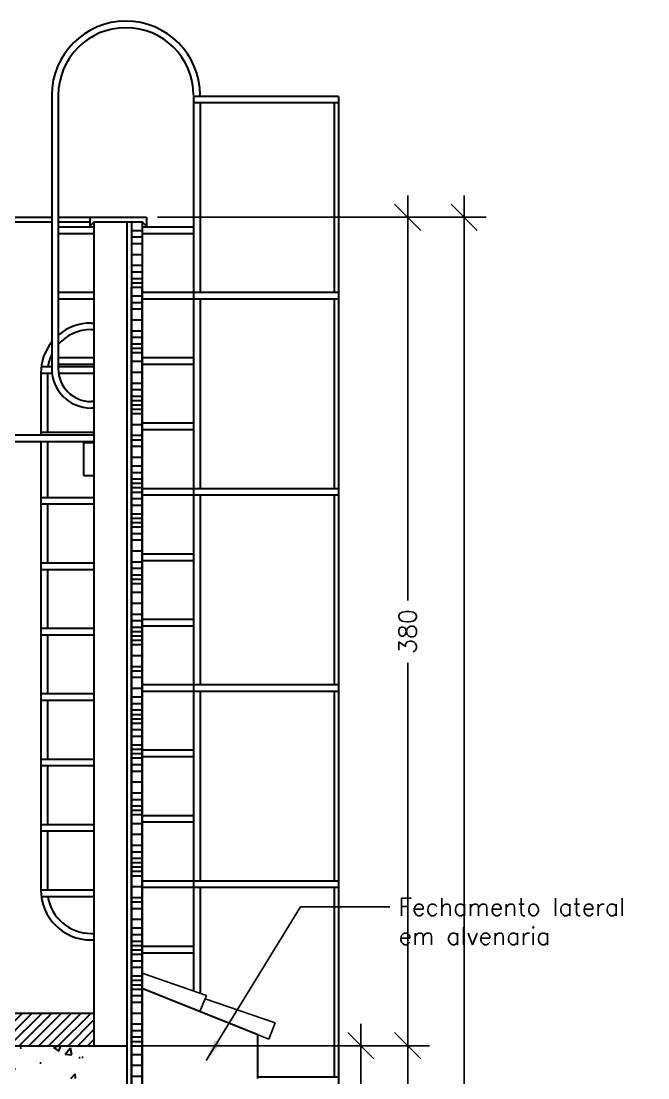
# Model space of a CAD drawing. Header units: millimetres. Extents: x -4228 to 27092, y -6721 to 984.
# Drawn here: x 8804.1 to 9091.4, y -5961.7 to -5477 of the extents above; entities that cross this region are included whole.
import ezdxf

# ---------------------------------------------------------------- set-up
doc = ezdxf.new("R2010")
doc.units = ezdxf.units.MM
doc.header["$LTSCALE"] = 50
doc.layers.get('0').update_dxf_attribs({"lineweight": 0})
for name, color, linetype in [('cota', 1, 'Continuous'), ('estruturametalica', 2, 'Continuous'), ('HACHURA', 2, 'Continuous'), ('PAREDE2', 4, 'Continuous'), ('PAREDES', 6, 'Continuous'), ('PAREDES3', 2, 'Continuous'), ('pedras', 2, 'Continuous'), ('PENA01', 3, 'Continuous'), ('PENA_01', 3, 'Continuous'), ('QLEADER', 7, 'Continuous'), ('telhas', 3, 'Continuous')]:
    doc.layers.add(name, color=color, linetype=linetype)
doc.styles.add('ROMANS', font='romans.shx')
doc.dimstyles.new('1_50', dxfattribs={"dimscale": 0, "dimtxt": 8, "dimasz": 12, "dimexe": 10, "dimexo": 5, "dimgap": 4, "dimtad": 0, "dimdec": 0, "dimzin": 1, "dimdsep": 46, "dimtxsty": 'ROMANS', "dimblk": 'OBLIQUE', "dimcen": 10, "dimdle": 10, "dimclrd": 1, "dimclre": 1, "dimclrt": 7, "dimaunit": 1, "dimadec": 0, "dimazin": 0, "dimtm": 1e-09, "dimtfac": 1, "dimtdec": 0, "dimtmove": 2, "dimatfit": 3, "dimldrblk": 'OBLIQUE', "dimfxl": 1, "dimtolj": 1, "dimtzin": 0, "dimarcsym": 0})
doc.dimstyles.new('LEADER_50', dxfattribs={"dimscale": 0, "dimtxt": 8, "dimasz": 10, "dimexe": 10, "dimexo": 5, "dimgap": 4, "dimtad": 0, "dimdec": 0, "dimzin": 1, "dimdsep": 46, "dimtxsty": 'ROMANS', "dimcen": 10, "dimdle": 10, "dimclrd": 9, "dimclre": 9, "dimclrt": 7, "dimaunit": 1, "dimadec": 0, "dimazin": 0, "dimtm": 1e-09, "dimtfac": 1, "dimtdec": 0, "dimtmove": 2, "dimatfit": 3, "dimfxl": 1, "dimtolj": 1, "dimtzin": 0, "dimarcsym": 0})

# ---------------------------------------------------------------- blocks, each defined once
blk = doc.blocks.new('_OBLIQUE')
at = {"color": 0, "linetype": 'ByBlock'}
blk.add_line((-0.5, -0.5), (0.5, 0.5), dxfattribs=at)
blk = doc.blocks.new('*D42')
at = {"layer": 'cota', "color": 1, "linetype": 'Continuous', "lineweight": -2}
for p, q in [((8959.78, -5936.96), (8959.78, -5969.18)), ((8857.6, -5946.96), (8969.78, -5946.96)), ((8959.78, -6021.96), (8959.78, -5989.75)), ((8857.6, -6011.96), (8969.78, -6011.96))]:
    blk.add_line(p, q, dxfattribs=at)
at = {"layer": 'Defpoints', "color": 0, "linetype": 'Continuous', "lineweight": 30}
for p in [(8852.6, -5946.96), (8959.78, -5946.96), (8852.6, -6011.96)]:
    blk.add_point(p, dxfattribs=at)
at = {"layer": 'cota', "color": 1, "linetype": 'Continuous', "lineweight": -2, "xscale": 12, "yscale": 12, "zscale": 12}
for p, rotation in [((8959.78, -5946.96), 90), ((8959.78, -6011.96), 270)]:
    blk.add_blockref('_OBLIQUE', p, dxfattribs=dict(at, rotation=rotation))
at = {"layer": 'cota', "color": 7, "linetype": 'Continuous', "lineweight": 30, "insert": (8959.78, -5979.46), "char_height": 8, "attachment_point": 5, "rotation": 90, "style": 'ROMANS'}
blk.add_mtext('\\A1;65', dxfattribs=at)
blk = doc.blocks.new('*D43')
at = {"layer": 'cota', "color": 1, "linetype": 'Continuous', "lineweight": -2}
for p, q in [((8981.27, -5936.96), (8981.27, -6252.87)), ((8942.89, -5946.96), (8991.27, -5946.96)), ((8981.27, -6596.96), (8981.27, -6281.06)), ((8940.89, -6586.96), (8991.27, -6586.96))]:
    blk.add_line(p, q, dxfattribs=at)
at = {"layer": 'Defpoints', "color": 0, "linetype": 'Continuous', "lineweight": 30}
for p in [(8937.89, -5946.96), (8935.89, -6586.96), (8981.27, -6586.96)]:
    blk.add_point(p, dxfattribs=at)
at = {"layer": 'cota', "color": 1, "linetype": 'Continuous', "lineweight": -2, "xscale": 12, "yscale": 12, "zscale": 12}
for p, rotation in [((8981.27, -5946.96), 90), ((8981.27, -6586.96), 270)]:
    blk.add_blockref('_OBLIQUE', p, dxfattribs=dict(at, rotation=rotation))
at = {"layer": 'cota', "color": 7, "linetype": 'Continuous', "lineweight": 30, "insert": (8981.27, -6266.96), "char_height": 8, "attachment_point": 5, "rotation": 90, "style": 'ROMANS'}
blk.add_mtext('\\A1;640', dxfattribs=at)
blk = doc.blocks.new('*D49')
at = {"layer": 'cota', "color": 1, "linetype": 'Continuous', "lineweight": -2}
for p, q in [((8981.27, -5556.96), (8981.27, -5742.68)), ((8944.89, -5566.96), (8991.27, -5566.96)), ((8981.27, -5956.96), (8981.27, -5771.25)), ((8942.89, -5946.96), (8991.27, -5946.96))]:
    blk.add_line(p, q, dxfattribs=at)
at = {"layer": 'Defpoints', "color": 0, "linetype": 'Continuous', "lineweight": 30}
for p in [(8939.89, -5566.96), (8981.27, -5566.96), (8937.89, -5946.96)]:
    blk.add_point(p, dxfattribs=at)
at = {"layer": 'cota', "color": 1, "linetype": 'Continuous', "lineweight": -2, "xscale": 12, "yscale": 12, "zscale": 12}
for p, rotation in [((8981.27, -5566.96), 90), ((8981.27, -5946.96), 270)]:
    blk.add_blockref('_OBLIQUE', p, dxfattribs=dict(at, rotation=rotation))
at = {"layer": 'cota', "color": 7, "linetype": 'Continuous', "lineweight": 30, "insert": (8981.27, -5756.96), "char_height": 8, "attachment_point": 5, "rotation": 90, "style": 'ROMANS'}
blk.add_mtext('\\A1;380', dxfattribs=at)
blk = doc.blocks.new('*D50')
at = {"layer": 'cota', "color": 1, "linetype": 'Continuous', "lineweight": -2}
for p, q in [((9007.2, -5556.96), (9007.2, -6059.44)), ((8866.6, -5566.96), (9017.2, -5566.96)), ((9007.2, -6596.96), (9007.2, -6094.48)), ((8957.83, -6586.96), (9017.2, -6586.96))]:
    blk.add_line(p, q, dxfattribs=at)
at = {"layer": 'Defpoints', "color": 0, "linetype": 'Continuous', "lineweight": 30}
for p in [(8861.6, -5566.96), (8952.83, -6586.96), (9007.2, -6586.96)]:
    blk.add_point(p, dxfattribs=at)
at = {"layer": 'cota', "color": 1, "linetype": 'Continuous', "lineweight": -2, "xscale": 12, "yscale": 12, "zscale": 12}
for p, rotation in [((9007.2, -5566.96), 90), ((9007.2, -6586.96), 270)]:
    blk.add_blockref('_OBLIQUE', p, dxfattribs=dict(at, rotation=rotation))
at = {"layer": 'cota', "color": 7, "linetype": 'Continuous', "lineweight": 30, "insert": (9007.2, -6076.96), "char_height": 8, "attachment_point": 5, "rotation": 90, "style": 'ROMANS'}
blk.add_mtext('\\A1;1020', dxfattribs=at)

msp = doc.modelspace()

# ---------------------------------------------------------------- hatches: boundary and pattern name
at = {"layer": 'HACHURA', "linetype": 'Continuous', "lineweight": 30}
h = msp.add_hatch(dxfattribs=at)
h.set_pattern_fill('AR-CONC', color=256, scale=0.2, style=0)
h.set_pattern_definition([(50, (5738.18, -492.775), (36.43693, -3.18782), [3.81, -41.91]), (355, (5738.18, -492.775), (-7.04857, 38.21133), [3.048, -33.528]), (100.451, (5741.217, -493.04), (29.3885, 35.02334), [3.238, -35.618]), (46.1842, (5738.18, -482.615), (54.2158, -8.40847), [5.715, -62.865]), (96.6356, (5742.7, -483.316), (47.48085, 49.4851), [4.857, -53.427]), (351.184, (5738.18, -482.615), (47.4809, 49.485), [4.572, -50.292]), (21, (5743.26, -485.155), (30.32298, -20.4531), [3.81, -41.91]), (326, (5743.26, -485.155), (12.3604, 36.8376), [3.048, -33.528]), (71.4514, (5745.787, -486.86), (42.6833, 16.38457), [3.238, -35.618]), (37.5, (5738.18, -492.775), (0.61772, 16.911008), [0, -33.1216, 0, -34.036, 0, -33.655]), (7.5, (5738.18, -492.775), (13.36393, 20.036115), [0, -19.4056, 0, -32.3596, 0, -12.827]), (327.5, (5726.852, -492.775), (27.11812, -1.14575), [0, -12.7, 0, -39.624, 0, -52.578]), (317.5, (5721.772, -492.775), (29.62584, 5.0853), [0, -16.51, 0, -26.3144, 0, -37.338])])
h.paths.add_polyline_path([(8852.6, -5991.96), (8852.6, -5946.96), (8497.6, -5946.96), (8497.6, -5911.96), (8482.6, -5911.96), (8482.6, -5946.96), (8172.6, -5946.96), (8172.6, -5911.96), (8157.6, -5911.96), (8157.6, -5946.96), (8032.6, -5946.96), (8032.6, -5941.96), (8017.6, -5941.96), (8017.6, -5961.96), (8837.6, -5961.96), (8837.6, -5991.96)])
h = msp.add_hatch(dxfattribs=at)
h.set_pattern_fill('ANSI31', color=3, style=0)
h.set_pattern_definition([(45, (13961.2226, -2409.807), (-2.245064, 2.245064), [])])
h.paths.add_polyline_path([(8837.6, -5931.96), (8497.6, -5931.96), (8497.6, -5946.96), (8837.6, -5946.96)])

# ---------------------------------------------------------------- linework, layer by layer
at = {"layer": 'estruturametalica', "color": 4, "linetype": 'Continuous', "lineweight": 30}
for p, q in [((8837.6, -5666.96), (8497.6, -5666.96)), ((8837.6, -5669.96), (8497.6, -5669.96))]:
    msp.add_line(p, q, dxfattribs=at)
msp.add_lwpolyline([(8832.6, -5685.46), (8837.6, -5685.46), (8837.6, -5670.46), (8832.6, -5670.46)], close=True, dxfattribs=at)
at = {"layer": 'PAREDE2', "linetype": 'Continuous', "lineweight": 30}
msp.add_line((8497.6, -5931.96), (8837.6, -5931.96), dxfattribs=at)
at = {"layer": 'PAREDES', "linetype": 'Continuous', "lineweight": 30}
for p, q in [((8837.6, -5946.96), (8837.6, -5568.96)), ((8837.6, -5568.96), (8852.6, -5568.96)), ((8852.6, -6011.96), (8852.6, -5568.96)), ((8497.6, -5946.96), (8852.6, -5946.96))]:
    msp.add_line(p, q, dxfattribs=at)
at = {"layer": 'PAREDES3', "linetype": 'Continuous', "lineweight": 30}
for p, q in [((8499.6, -5568.96), (8818.1, -5568.96)), ((8821.1, -5568.96), (8835.6, -5568.96)), ((8835.6, -5566.96), (8861.6, -5566.96)), ((8835.6, -5566.96), (8835.6, -5570.96)), ((8835.6, -5570.96), (8837.6, -5568.96)), ((8852.6, -5568.96), (8859.6, -5568.96)), ((8854.6, -5568.96), (8854.6, -6412.01)), ((8859.6, -5568.96), (8859.6, -6412.01)), ((8861.6, -5570.96), (8859.6, -5568.96)), ((8861.6, -5566.96), (8861.6, -5570.96)), ((8854.6, -6395.91), (8854.6, -5598.96)), ((8859.6, -6395.91), (8859.6, -5598.96)), ((8912.6, -5941.96), (8859.6, -5920.76)), ((8912.6, -5961.96), (8912.6, -5941.96))]:
    msp.add_line(p, q, dxfattribs=at)
at = {"layer": 'pedras', "color": 55, "linetype": 'Continuous', "lineweight": 30}
for p, q in [((8854.6, -5572.96), (8859.6, -5572.96)), ((8854.6, -5575.96), (8859.6, -5575.96)), ((8854.6, -5578.96), (8859.6, -5578.96)), ((8854.6, -5583.96), (8859.6, -5583.96)), ((8854.6, -5588.96), (8859.6, -5588.96)), ((8854.6, -5591.96), (8859.6, -5591.96)), ((8854.6, -5594.96), (8859.6, -5594.96)), ((8854.6, -5596.96), (8859.6, -5596.96)), ((8854.6, -5598.96), (8859.6, -5598.96)), ((8854.6, -5602.96), (8859.6, -5602.96)), ((8854.6, -5605.96), (8859.6, -5605.96)), ((8854.6, -5608.96), (8859.6, -5608.96)), ((8854.6, -5613.96), (8859.6, -5613.96)), ((8854.6, -5618.96), (8859.6, -5618.96)), ((8854.6, -5621.96), (8859.6, -5621.96)), ((8854.6, -5624.96), (8859.6, -5624.96)), ((8854.6, -5626.96), (8859.6, -5626.96)), ((8854.6, -5628.96), (8859.6, -5628.96)), ((8854.6, -5632.96), (8859.6, -5632.96)), ((8854.6, -5637.96), (8859.6, -5637.96)), ((8854.6, -5642.96), (8859.6, -5642.96)), ((8854.6, -5645.96), (8859.6, -5645.96)), ((8854.6, -5648.96), (8859.6, -5648.96)), ((8854.6, -5650.96), (8859.6, -5650.96)), ((8854.6, -5652.96), (8859.6, -5652.96)), ((8854.6, -5654.96), (8859.6, -5654.96)), ((8854.6, -5656.96), (8859.6, -5656.96)), ((8854.6, -5661.96), (8859.6, -5661.96)), ((8854.6, -5666.96), (8859.6, -5666.96)), ((8854.6, -5668.96), (8859.6, -5668.96)), ((8854.6, -5671.96), (8859.6, -5671.96)), ((8854.6, -5676.96), (8859.6, -5676.96)), ((8854.6, -5680.96), (8859.6, -5680.96)), ((8854.6, -5683.96), (8859.6, -5683.96)), ((8854.6, -5686.96), (8859.6, -5686.96)), ((8854.6, -5688.96), (8859.6, -5688.96)), ((8854.6, -5690.96), (8859.6, -5690.96)), ((8854.6, -5692.96), (8859.6, -5692.96)), ((8854.6, -5695.96), (8859.6, -5695.96)), ((8854.6, -5698.96), (8859.6, -5698.96)), ((8854.6, -5702.96), (8859.6, -5702.96)), ((8854.6, -5704.96), (8859.6, -5704.96)), ((8854.6, -5706.96), (8859.6, -5706.96)), ((8854.6, -5708.96), (8859.6, -5708.96)), ((8854.6, -5711.96), (8859.6, -5711.96)), ((8854.6, -5714.96), (8859.6, -5714.96)), ((8854.6, -5719.96), (8859.6, -5719.96)), ((8854.6, -5724.96), (8859.6, -5724.96)), ((8854.6, -5727.96), (8859.6, -5727.96)), ((8854.6, -5730.96), (8859.6, -5730.96)), ((8854.6, -5732.96), (8859.6, -5732.96)), ((8854.6, -5734.96), (8859.6, -5734.96)), ((8854.6, -5738.96), (8859.6, -5738.96)), ((8854.6, -5743.96), (8859.6, -5743.96)), ((8854.6, -5748.96), (8859.6, -5748.96)), ((8854.6, -5751.96), (8859.6, -5751.96)), ((8854.6, -5754.96), (8859.6, -5754.96)), ((8854.6, -5756.96), (8859.6, -5756.96)), ((8854.6, -5758.96), (8859.6, -5758.96)), ((8854.6, -5760.96), (8859.6, -5760.96)), ((8854.6, -5762.96), (8859.6, -5762.96)), ((8854.6, -5767.96), (8859.6, -5767.96)), ((8854.6, -5772.96), (8859.6, -5772.96)), ((8854.6, -5774.96), (8859.6, -5774.96)), ((8854.6, -5777.96), (8859.6, -5777.96)), ((8854.6, -5782.96), (8859.6, -5782.96)), ((8854.6, -5786.96), (8859.6, -5786.96)), ((8854.6, -5789.96), (8859.6, -5789.96)), ((8854.6, -5792.96), (8859.6, -5792.96)), ((8854.6, -5794.96), (8859.6, -5794.96)), ((8854.6, -5796.96), (8859.6, -5796.96)), ((8854.6, -5798.96), (8859.6, -5798.96)), ((8854.6, -5801.96), (8859.6, -5801.96)), ((8854.6, -5804.96), (8859.6, -5804.96)), ((8854.6, -5808.96), (8859.6, -5808.96)), ((8854.6, -5810.96), (8859.6, -5810.96)), ((8854.6, -5812.96), (8859.6, -5812.96)), ((8854.6, -5814.96), (8859.6, -5814.96)), ((8854.6, -5817.96), (8859.6, -5817.96)), ((8854.6, -5820.96), (8859.6, -5820.96)), ((8854.6, -5825.96), (8859.6, -5825.96)), ((8854.6, -5830.96), (8859.6, -5830.96)), ((8854.6, -5833.96), (8859.6, -5833.96)), ((8854.6, -5836.96), (8859.6, -5836.96)), ((8854.6, -5838.96), (8859.6, -5838.96)), ((8854.6, -5840.96), (8859.6, -5840.96)), ((8854.6, -5844.96), (8859.6, -5844.96)), ((8854.6, -5849.96), (8859.6, -5849.96)), ((8854.6, -5854.96), (8859.6, -5854.96)), ((8854.6, -5857.96), (8859.6, -5857.96)), ((8854.6, -5860.96), (8859.6, -5860.96)), ((8854.6, -5862.96), (8859.6, -5862.96)), ((8854.6, -5864.96), (8859.6, -5864.96)), ((8854.6, -5866.96), (8859.6, -5866.96)), ((8854.6, -5868.96), (8859.6, -5868.96)), ((8854.6, -5873.96), (8859.6, -5873.96)), ((8854.6, -5878.96), (8859.6, -5878.96)), ((8854.6, -5880.96), (8859.6, -5880.96)), ((8854.6, -5883.96), (8859.6, -5883.96)), ((8854.6, -5888.96), (8859.6, -5888.96)), ((8854.6, -5892.96), (8859.6, -5892.96)), ((8854.6, -5895.96), (8859.6, -5895.96)), ((8854.6, -5898.96), (8859.6, -5898.96)), ((8854.6, -5900.96), (8859.6, -5900.96)), ((8854.6, -5902.96), (8859.6, -5902.96)), ((8854.6, -5904.96), (8859.6, -5904.96)), ((8854.6, -5907.96), (8859.6, -5907.96)), ((8854.6, -5910.96), (8859.6, -5910.96)), ((8854.6, -5914.96), (8859.6, -5914.96)), ((8854.6, -5916.96), (8859.6, -5916.96)), ((8854.6, -5918.96), (8859.6, -5918.96)), ((8854.6, -5920.96), (8859.6, -5920.96)), ((8854.6, -5923.96), (8859.6, -5923.96)), ((8854.6, -5926.96), (8859.6, -5926.96)), ((8854.6, -5931.96), (8859.6, -5931.96)), ((8854.6, -5936.96), (8859.6, -5936.96)), ((8854.6, -5939.96), (8859.6, -5939.96)), ((8854.6, -5942.96), (8859.6, -5942.96)), ((8854.6, -5944.96), (8859.6, -5944.96)), ((8854.6, -5946.96), (8859.6, -5946.96)), ((8854.6, -5950.96), (8859.6, -5950.96)), ((8854.6, -5955.96), (8859.6, -5955.96)), ((8854.6, -5960.96), (8859.6, -5960.96))]:
    msp.add_line(p, q, dxfattribs=at)
at = {"layer": 'PENA01', "linetype": 'Continuous', "lineweight": 30}
for p, q in [((8499.6, -5566.96), (8818.1, -5566.96)), ((8821.1, -5566.96), (8835.6, -5566.96))]:
    msp.add_line(p, q, dxfattribs=at)
at = {"layer": 'PENA_01', "color": 3, "linetype": 'Continuous', "lineweight": 30}
for p, q in [((8818.1, -5510.96), (8818.1, -5636.46)), ((8821.1, -5510.96), (8821.1, -5636.46)), ((8861.6, -5570.96), (8859.6, -5568.96)), ((8861.6, -5566.96), (8861.6, -5570.96)), ((8836.1, -5615.46), (8837.6, -5615.46)), ((8836.1, -5618.46), (8837.6, -5618.46)), ((8813.29, -5635.46), (8818.1, -5635.46)), ((8821.1, -5635.46), (8837.6, -5635.46)), ((8813.1, -5638.46), (8813.1, -5666.96)), ((8813.1, -5638.46), (8818.21, -5638.46)), ((8816.1, -5638.46), (8816.1, -5665.46)), ((8821.23, -5638.46), (8837.6, -5638.46)), ((8813.1, -5665.46), (8837.6, -5665.46)), ((8813.1, -5669.96), (8813.1, -5875.46)), ((8816.1, -5669.96), (8816.1, -5695.46)), ((8813.1, -5695.46), (8837.6, -5695.46)), ((8813.29, -5698.46), (8837.6, -5698.46)), ((8816.1, -5698.46), (8816.1, -5725.46)), ((8813.1, -5725.46), (8837.6, -5725.46)), ((8813.29, -5728.46), (8837.6, -5728.46)), ((8816.1, -5728.46), (8816.1, -5755.46)), ((8813.1, -5755.46), (8837.6, -5755.46)), ((8813.29, -5758.46), (8837.6, -5758.46)), ((8816.1, -5758.46), (8816.1, -5785.46)), ((8813.1, -5785.46), (8837.6, -5785.46)), ((8813.29, -5788.46), (8837.6, -5788.46)), ((8816.1, -5788.46), (8816.1, -5815.46)), ((8813.1, -5815.46), (8837.6, -5815.46)), ((8813.29, -5818.46), (8837.6, -5818.46)), ((8816.1, -5818.46), (8816.1, -5845.46)), ((8813.1, -5845.46), (8837.6, -5845.46)), ((8813.29, -5848.46), (8837.6, -5848.46)), ((8816.1, -5848.46), (8816.1, -5875.46)), ((8813.1, -5875.46), (8837.6, -5875.46)), ((8813.29, -5878.46), (8837.6, -5878.46)), ((8836.1, -5895.46), (8837.6, -5895.46)), ((8836.1, -5898.46), (8837.6, -5898.46))]:
    msp.add_line(p, q, dxfattribs=at)
at = {"layer": 'PENA_01', "linetype": 'Continuous', "lineweight": 30}
for p, q in [((8883.1, -5511.46), (8883.1, -5921.66)), ((8949.6, -5511.46), (8883.1, -5511.46)), ((8949.6, -5511.46), (8949.6, -6324.46)), ((8949.6, -5514.46), (8883.1, -5514.46)), ((8886.1, -5514.46), (8886.1, -5601.46)), ((8947.6, -5514.46), (8947.6, -5601.46)), ((8886.1, -5540.96), (8886.1, -5541.46)), ((8861.6, -5570.96), (8859.6, -5568.96)), ((8861.6, -5570.96), (8859.6, -5568.96)), ((8861.6, -5566.96), (8861.6, -5570.96)), ((8861.6, -5566.96), (8861.6, -5570.96)), ((8837.6, -5571.46), (8821.1, -5571.46)), ((8837.6, -5574.46), (8821.1, -5574.46)), ((8883.1, -5571.46), (8859.6, -5571.46)), ((8883.1, -5574.46), (8859.6, -5574.46)), ((8837.6, -5601.46), (8821.1, -5601.46)), ((8949.6, -5601.46), (8859.6, -5601.46)), ((8837.6, -5604.46), (8821.1, -5604.46)), ((8949.6, -5604.46), (8859.6, -5604.46)), ((8886.1, -5604.46), (8886.1, -5691.46)), ((8947.6, -5604.46), (8947.6, -5691.46)), ((8837.6, -5631.46), (8821.1, -5631.46)), ((8883.1, -5631.46), (8859.6, -5631.46)), ((8837.6, -5634.46), (8821.1, -5634.46)), ((8883.1, -5634.46), (8859.6, -5634.46)), ((8837.6, -5651.46), (8836.1, -5651.46)), ((8837.6, -5654.46), (8836.1, -5654.46)), ((8883.1, -5661.46), (8859.6, -5661.46)), ((8883.1, -5664.46), (8859.6, -5664.46)), ((8949.6, -5691.46), (8859.6, -5691.46)), ((8949.6, -5694.46), (8859.6, -5694.46)), ((8886.1, -5694.46), (8886.1, -5781.46)), ((8947.6, -5694.46), (8947.6, -5781.46)), ((8883.1, -5721.46), (8859.6, -5721.46)), ((8883.1, -5724.46), (8859.6, -5724.46)), ((8883.1, -5751.46), (8859.6, -5751.46)), ((8883.1, -5754.46), (8859.6, -5754.46)), ((8949.6, -5781.46), (8859.6, -5781.46)), ((8949.6, -5784.46), (8859.6, -5784.46)), ((8886.1, -5784.46), (8886.1, -5871.46)), ((8947.6, -5784.46), (8947.6, -5871.46)), ((8883.1, -5811.46), (8859.6, -5811.46)), ((8883.1, -5814.46), (8859.6, -5814.46)), ((8883.1, -5841.46), (8859.6, -5841.46)), ((8883.1, -5844.46), (8859.6, -5844.46)), ((8949.6, -5871.46), (8859.6, -5871.46)), ((8949.6, -5874.46), (8859.6, -5874.46)), ((8886.1, -5874.46), (8886.1, -5922.9)), ((8947.6, -5874.46), (8947.6, -5961.46)), ((8883.1, -5901.46), (8859.6, -5901.46)), ((8883.1, -5904.46), (8859.6, -5904.46)), ((8949.6, -5961.46), (8912.64, -5961.46))]:
    msp.add_line(p, q, dxfattribs=at)
at = {"layer": 'PENA_01', "color": 3, "linetype": 'Continuous', "lineweight": 30}
for centre, radius, start, end in [((8852.1, -5510.96), 34, 0, 180), ((8852.1, -5510.96), 31, 0, 180), ((8836.1, -5638.46), 23, 90, 130.7057), ((8836.1, -5638.46), 20, 90, 138.5904), ((8836.1, -5638.46), 23, 141.5, 180), ((8836.1, -5638.46), 20, 154.1581, 171.3731), ((8836.1, -5875.46), 23, 180, 270), ((8836.1, -5875.46), 20, 188.6269, 270)]:
    msp.add_arc(centre, radius, start, end, dxfattribs=at)
at = {"layer": 'PENA_01', "linetype": 'Continuous', "lineweight": 30}
for radius in [18, 15]:
    msp.add_arc((8836.1, -5636.46), radius, 180, 270, dxfattribs=at)
at = {"layer": 'telhas', "linetype": 'Continuous'}
for p, q in [((8859.6, -5913.74), (8889, -5923.91)), ((8917.6, -5943.96), (8859.6, -5920.76)), ((8889, -5923.91), (8886.03, -5931.33)), ((8888.4, -5925.41), (8920.57, -5936.53)), ((8920.57, -5936.53), (8917.6, -5943.96))]:
    msp.add_line(p, q, dxfattribs=at)

# ---------------------------------------------------------------- texts
at = {"layer": 'QLEADER', "color": 7, "linetype": 'Continuous', "lineweight": 30, "insert": (8977.09, -5879.32), "char_height": 8, "width": 220.9717, "attachment_point": 1, "style": 'ROMANS'}
msp.add_mtext('Fechamento lateral\\Pem alvenaria', dxfattribs=at)

# ---------------------------------------------------------------- dimensions: what is measured, and where the dimension line sits
at = {"layer": 'cota', "linetype": 'Continuous', "lineweight": 30}
for base, p1, p2, picture, middle in [((9007.2, -6586.96), (8861.6, -5566.96), (8952.83, -6586.96), '*D50', (9007.2, -6076.96)), ((8981.27, -5566.96), (8937.89, -5946.96), (8939.89, -5566.96), '*D49', (8981.27, -5756.96)), ((8959.78, -5946.96), (8852.6, -6011.96), (8852.6, -5946.96), '*D42', (8959.78, -5979.46)), ((8981.27, -6586.96), (8937.89, -5946.96), (8935.89, -6586.96), '*D43', (8981.27, -6266.96))]:
    dim = msp.add_linear_dim(base=base, p1=p1, p2=p2, angle=90, dimstyle='1_50', override={"dimscale": 1}, dxfattribs=at)
    dim.commit()
    dim.dimension.update_dxf_attribs({"geometry": picture, "text_midpoint": middle})

# ---------------------------------------------------------------- leaders
at = {"layer": 'QLEADER', "linetype": 'Continuous', "lineweight": 30, "annotation_type": 0, "has_hookline": 1, "hookline_direction": 0, "text_width": 114.29}
msp.add_leader([(8888.88, -5953.76), (8932.16, -5883.32), (8973.09, -5883.32)], dimstyle='LEADER_50', override={"dimscale": 1}, dxfattribs=at)

doc.saveas('drawing.dxf')
